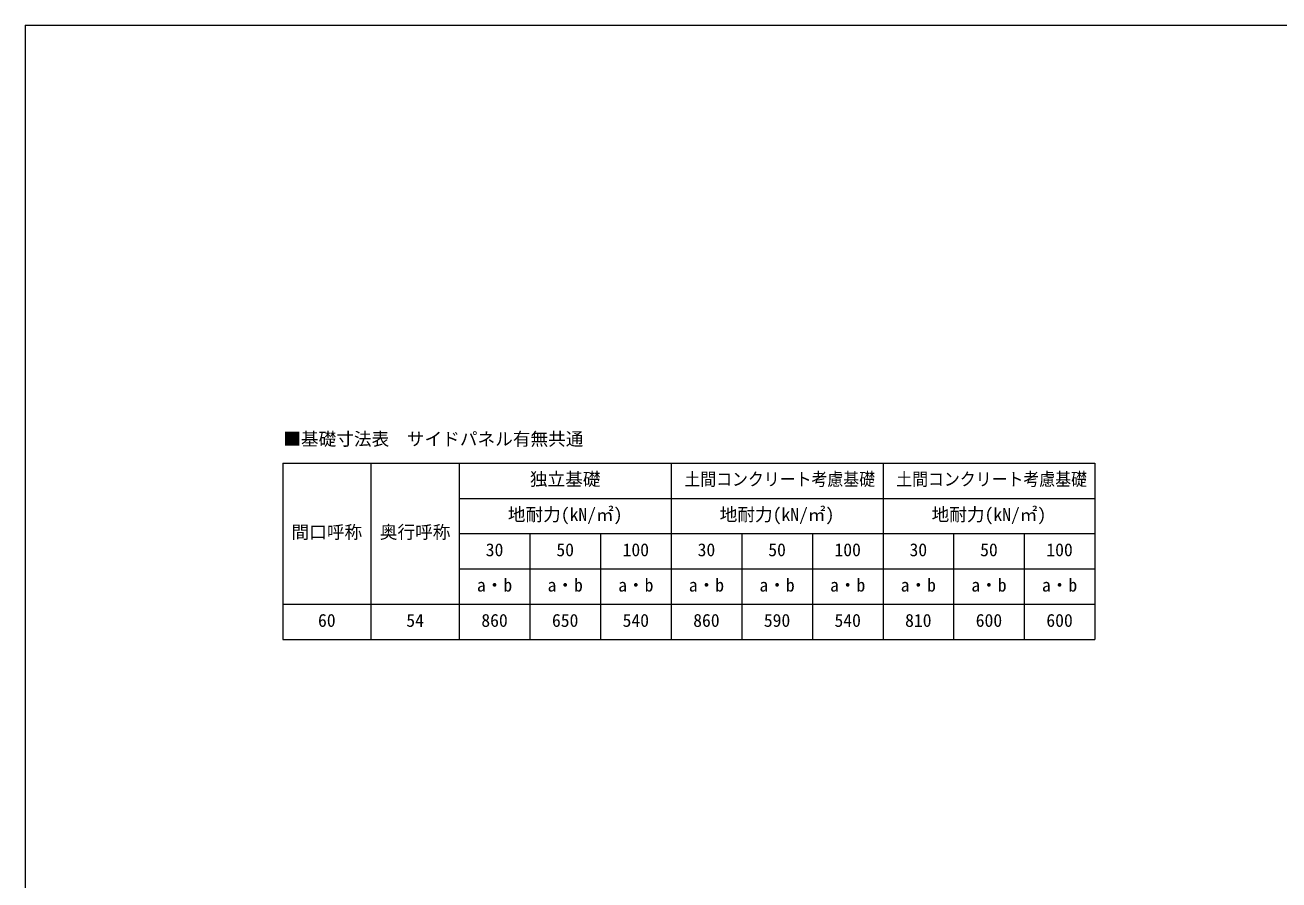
# Model space of a CAD drawing. Units: millimetres at full size, sheet at 1:40; details may follow other scales. Extents: x -11243 to 11243, y -7760 to 7760.
# Drawn here: x -11243 to 119, y 11 to 7760 of the extents above; entities that cross this region are included whole.
import ezdxf
from ezdxf.enums import TextEntityAlignment as Align

# ---------------------------------------------------------------- set-up
doc = ezdxf.new("R2010")
doc.units = ezdxf.units.MM
doc.header["$LTSCALE"] = 40
doc.layers.add('0-E_DET2', color=7, linetype='Continuous', lineweight=18)
doc.layers.add('F-0_240', color=7, linetype='Continuous', lineweight=9)
doc.styles.add('ＭＳ ゴシック', font='')
doc.styles.get('ＭＳ ゴシック').set_extended_font_data('MS Gothic')

msp = doc.modelspace()

# ---------------------------------------------------------------- linework, layer by layer
at = {"layer": '0-E_DET2'}
for p, q in [((-8908.21, 3789.89), (-8908.21, 2189.89)), ((-8908.21, 3789.89), (-1548.21, 3789.89)), ((-8108.21, 3789.89), (-8108.21, 2189.89)), ((-7308.21, 3789.89), (-7308.21, 2189.89)), ((-5388.21, 3789.89), (-5388.21, 2189.89)), ((-3468.21, 3789.89), (-3468.21, 2189.89)), ((-1548.21, 3789.89), (-1548.21, 2189.89)), ((-7308.21, 3469.89), (-1548.21, 3469.89)), ((-7308.21, 3149.89), (-1548.21, 3149.89)), ((-6668.21, 3149.89), (-6668.21, 2189.89)), ((-6028.21, 3149.89), (-6028.21, 2189.89)), ((-4748.21, 3149.89), (-4748.21, 2189.89)), ((-4108.21, 3149.89), (-4108.21, 2189.89)), ((-2828.21, 3149.89), (-2828.21, 2189.89)), ((-2188.21, 3149.89), (-2188.21, 2189.89)), ((-7308.21, 2829.89), (-1548.21, 2829.89)), ((-8908.21, 2509.89), (-1548.21, 2509.89)), ((-8908.21, 2189.89), (-1548.21, 2189.89))]:
    msp.add_line(p, q, dxfattribs=at)
at = {"layer": 'F-0_240', "color": 5}
for q in [(-11242.74, -7760), (10677.26, 7760)]:
    msp.add_line((-11242.74, 7760), q, dxfattribs=at)

# ---------------------------------------------------------------- texts
at = {"layer": '0-E_DET2', "style": 'ＭＳ ゴシック'}
for s, p in [('■基礎寸法表\u3000サイドパネル有無共通', (-8902.93, 3914.29)), ('独立基礎', (-6668.21, 3549.89)), ('地耐力(kN/㎡)', (-6868.21, 3229.89)), ('地耐力(kN/㎡)', (-4948.21, 3229.89)), ('地耐力(kN/㎡)', (-3028.21, 3229.89)), ('間口呼称', (-8828.21, 3069.89)), ('奥行呼称', (-8028.21, 3069.89)), ('30', (-7068.21, 2909.89)), ('50', (-6428.21, 2909.89)), ('100', (-5828.21, 2909.89)), ('30', (-5148.21, 2909.89)), ('50', (-4508.21, 2909.89)), ('100', (-3908.21, 2909.89)), ('30', (-3228.21, 2909.89)), ('50', (-2588.21, 2909.89)), ('100', (-1988.21, 2909.89)), ('a・b', (-7148.21, 2589.89)), ('a・b', (-6508.21, 2589.89)), ('a・b', (-5868.21, 2589.89)), ('a・b', (-5228.21, 2589.89)), ('a・b', (-4588.21, 2589.89)), ('a・b', (-3948.21, 2589.89)), ('a・b', (-3308.21, 2589.89)), ('a・b', (-2668.21, 2589.89)), ('a・b', (-2028.21, 2589.89)), ('60', (-8588.21, 2269.89)), ('54', (-7788.21, 2269.89)), ('860', (-7108.21, 2269.89)), ('650', (-6468.21, 2269.89)), ('540', (-5828.21, 2269.89)), ('860', (-5188.21, 2269.89)), ('590', (-4548.21, 2269.89)), ('540', (-3908.21, 2269.89)), ('810', (-3268.21, 2269.89)), ('600', (-2628.21, 2269.89)), ('600', (-1988.21, 2269.89))]:
    msp.add_text(s, height=117.3, dxfattribs=at).set_placement(p, align=Align.BOTTOM_LEFT)
at = {"layer": '0-E_DET2', "style": 'ＭＳ ゴシック', "width": 0.9}
for p in [(-5268.21, 3549.89), (-3348.21, 3549.89)]:
    msp.add_text('土間コンクリート考慮基礎', height=117.3, dxfattribs=at).set_placement(p, align=Align.BOTTOM_LEFT)

doc.saveas('drawing.dxf')
